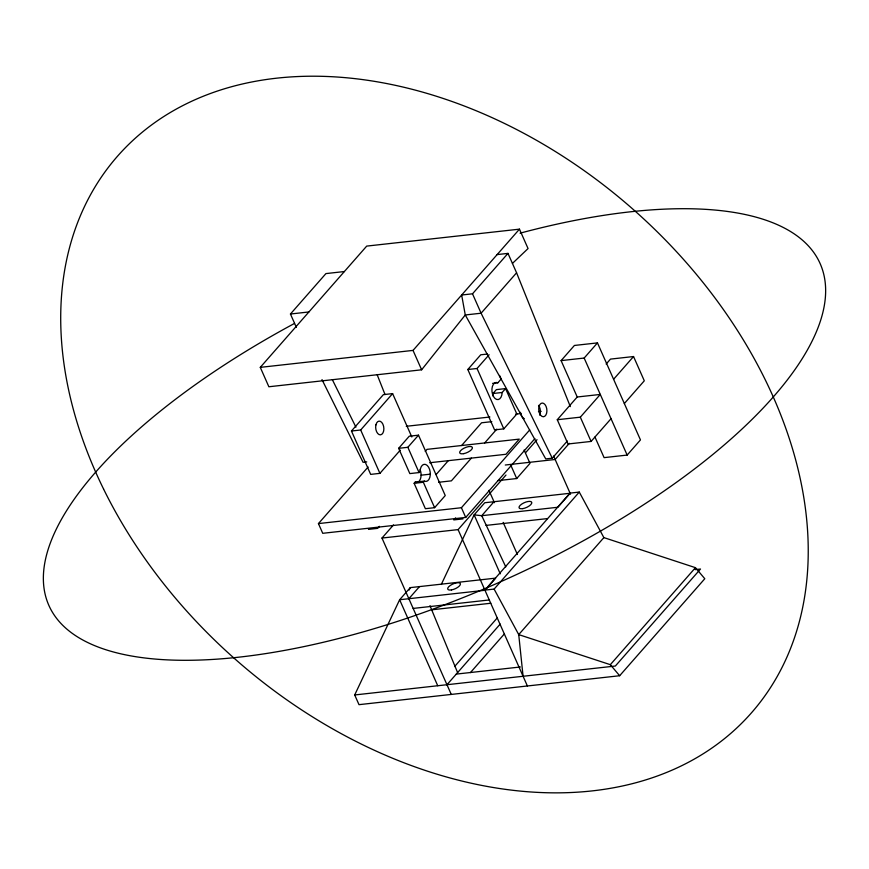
<?xml version="1.0" encoding="UTF-8"?>
<svg xmlns="http://www.w3.org/2000/svg" width="869" height="869" viewBox="0 0 869 869"><rect width="100%" height="100%" fill="white"/><g stroke="black" fill="none" stroke-linecap="round" stroke-linejoin="round"><path stroke-width="1.3" d="M579.275 492.082L494.124 589.084L484.902 590.105L570.042 493.103L579.275 492.082L603.868 537.607L695.461 567.674L704.792 578.732L619.651 675.734L359.006 704.661L354.704 694.961L399.631 599.74L410.277 587.618L495.612 578.146L484.978 590.268L399.631 599.74L437.737 685.739M409.125 590.062L410.277 587.618M441.3 584.446L474.126 514.872L484.772 502.738L570.118 493.266L557.844 507.257L481.73 515.697L474.126 514.872L500.262 573.833M512.449 263.405L528.059 248.556L519.466 229.155L366.707 246.101L260.276 367.359L268.869 386.759L421.628 369.803L465.273 314.969L481.1 313.209L516.577 272.79L507.985 253.39L497.133 254.584M296.362 327.352L290.442 314.013L325.929 273.594L344.374 271.541M260.276 367.359L413.036 350.403L519.466 229.155M400.305 450.12L379.905 473.355L370.672 474.387L351.456 431.013L383.381 394.635L392.614 393.614L411.83 436.988M567.338 441.007L552.26 458.18L545.743 458.908L465.273 314.969L461.656 295.015L472.508 293.809L507.985 253.39M351.456 431.013L360.678 429.992L392.614 393.614M534.902 438.617L465.719 517.435L322.736 533.305L318.434 523.594L368.108 467.011M414.133 483.294L423.355 482.273L424.365 481.111A8.614 5.073 83.7 0 0 430.285 474.963A8.614 5.073 83.7 0 0 425.647 464.481A8.614 5.073 83.7 0 0 420.075 471.411L419.054 472.573L409.831 473.594L398.632 448.328L409.277 436.195L418.5 435.173L445.254 495.558L434.609 507.681L425.386 508.702L414.133 483.294L415.143 482.132A8.614 5.073 83.7 0 0 420.346 479.221A8.614 5.073 83.7 0 0 420.096 469.673M492.669 395.786A8.614 5.073 83.7 0 0 492.929 393.516L496.351 389.627L505.573 388.595L516.838 414.013L503.792 428.862L494.57 429.894L467.815 369.51L480.731 354.791L487.313 354.063M398.632 448.328L407.854 447.296L418.5 435.173M467.815 369.51L477.038 368.489L489.095 354.748M425.223 451.38L427.005 449.36L519.26 439.117L505.964 454.281L429.666 462.742M505.573 388.595L502.163 392.484A8.614 5.073 83.7 0 1 496.59 399.425A8.614 5.073 83.7 0 1 491.941 388.943A8.614 5.073 83.7 0 1 497.861 382.784L501.152 379.036L499.556 375.43M379.449 526.332L377.678 528.352L368.445 529.384M436.151 474.517L448.295 460.679M461.602 445.525L481.556 422.79L491.811 421.65M451.261 694.418L381.98 538.052L393.505 524.919M471.356 458.115L451.402 480.85L438.595 482.273M484.663 442.962L496.807 429.123M611.037 418.695L591.083 441.43L568.011 443.983L557.268 419.727L577.222 396.992L561.102 360.613L574.409 345.46L597.47 342.897L640.464 439.92L627.157 455.074L604.096 457.637L594.961 437.02M561.102 360.613L584.164 358.05L597.47 342.897M318.434 523.594L461.417 507.724L529.71 429.927M455.562 517.891L453.792 519.912L463.025 518.88M381.98 538.052L458.093 529.612L505.986 475.05M525.495 452.814L537.031 439.681M606.149 364.046L610.483 359.103L633.544 356.54L644.298 380.796L624.344 403.531M408.854 598.719L419.499 586.597M494.005 501.717L481.73 515.697L505.78 566.892M498.078 480.6L516.707 478.537L530.014 463.373L524.105 450.033M557.268 419.727L580.329 417.174L600.283 394.439L577.222 396.992M613.59 379.275L633.544 356.54M569.314 443.32L555.128 459.484L505.291 465.013M454.596 666.545L497.166 618.044M446.97 684.718L500.186 624.094M470.422 672.595L504.378 633.914M603.868 537.607L518.728 634.609L523.084 676.267M494.124 589.084L518.728 634.609L610.32 664.676L695.461 567.674M290.442 314.013L308.897 311.96M492.593 383.37L497.861 382.784M492.929 393.516L502.163 392.484M406.279 426.299L489.91 417.011M515.545 414.165L520.933 413.568M538.476 411.624L541.17 411.33M366.729 461.884L363.068 462.297L321.997 379.612M421.096 475.18L430.329 474.159M415.143 482.132L424.365 481.111M486.021 525.408L547.459 518.587M695.146 569.619L700.49 569.032L615.35 666.034L354.704 694.961M413.155 608.419L489.269 599.968M431.882 609.788L490.811 603.249M456.29 674.094L520.39 666.979M610.32 664.676L619.651 675.734M332.382 379.753L355.932 427.168M552.26 458.18L481.1 313.209L472.508 293.809M584.164 358.05L627.157 455.074M580.329 417.174L591.083 441.43M553.618 456.019L570.542 494.233M477.038 368.489L503.792 428.862M510.798 465.197L516.707 478.537M488.965 490.355L494.428 502.673M503.162 522.399L517.392 554.487M413.036 350.403L421.628 369.803M461.417 507.724L465.719 517.435M458.093 529.612L527.385 685.967M407.854 447.296L419.054 472.573M423.355 482.273L434.609 507.681M360.678 429.992L379.905 473.355M429.97 605.671L457.605 672.595M516.577 272.79L570.325 406.605M377.092 374.55L385.043 394.58M538.541 405.356A6.887 4.063 83.7 0 1 539.682 415.154M524.355 418.706A6.887 4.063 83.7 0 1 520.466 412.319M520.086 233.174A421.823 161.428 -23.9 0 1 768.25 402.575A421.823 161.428 -23.9 0 1 133.848 656.399A421.823 161.428 -23.9 0 1 294.482 323.442M451.445 589.932A6.887 2.64 -23.9 0 0 460.396 583.74A6.887 2.64 -23.9 0 0 450.283 585.456A6.887 2.64 -23.9 0 0 451.445 589.932M522.758 508.637A6.887 2.64 -23.9 0 0 531.774 502.456A6.887 2.64 -23.9 0 0 521.693 504.118A6.887 2.64 -23.9 0 0 522.758 508.637M463.753 453.651A6.887 2.64 -23.9 0 0 472.345 447.383A6.887 2.64 -23.9 0 0 462.004 449.425A6.887 2.64 -23.9 0 0 463.753 453.651M375.897 424.919A6.887 4.063 83.7 0 0 380.503 434.837A6.887 4.063 83.7 0 0 382.892 424.191A6.887 4.063 83.7 0 0 375.897 424.919M539.019 406.551A6.887 4.063 83.7 0 0 543.375 416.751A6.887 4.063 83.7 0 0 546.058 406.366A6.887 4.063 83.7 0 0 539.019 406.551M103.563 489.019A421.823 300.283 41.3 0 0 750.512 713.905A421.823 300.283 41.3 0 0 449.425 100.576A421.823 300.283 41.3 0 0 103.563 489.019"/></g></svg>
